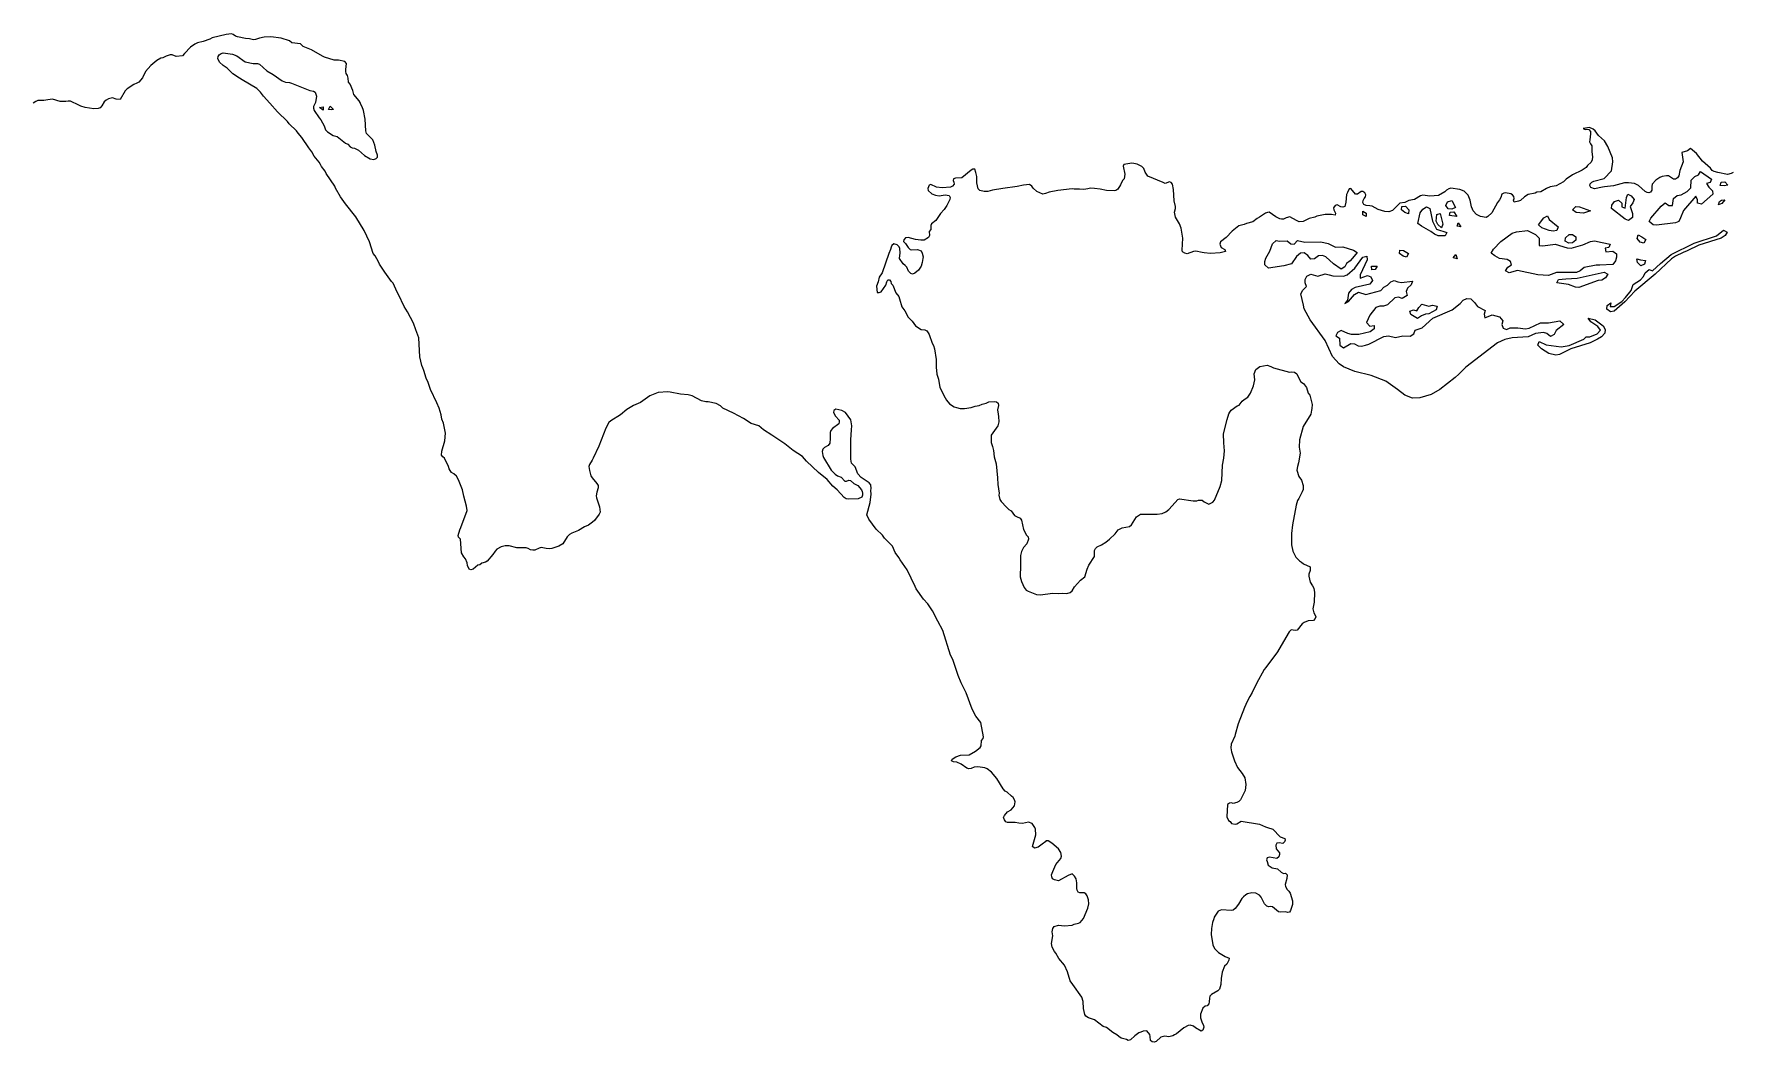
# Model space of a CAD drawing. Extents: x 496400 to 1293842, y 5654139 to 6239713.
# Drawn here: x 901199 to 1000263, y 5654139 to 5712903 of the extents above; entities that cross this region are included whole.
import ezdxf

# ---------------------------------------------------------------- set-up
doc = ezdxf.new("R2010")
doc.units = 0

# ---------------------------------------------------------------- blocks, each defined once
blk = doc.blocks.new('REGION0')
at = {"color": 7, "linetype": 'CONTINUOUS'}
blk.add_lwpolyline([(1000265.940195, 5704828.709706), (1000160.080046, 5704772.131222), (999938.637898, 5704711.553552), (999384.954191, 5704828.189811), (999160.073525, 5704895.166178), (999049.315345, 5704954.194164), (998943.273787, 5705077.27911), (998486.42103, 5705479.517236), (998124.28004, 5705939.813544), (997787.816609, 5706232.533961), (997611.19887, 5706091.682631), (997273.152237, 5706001.181052), (997348.172929, 5705447.043845), (997265.970107, 5705197.804577), (997158.823606, 5704949.675083), (997109.876275, 5704633.789381), (997025.331633, 5704512.05416), (996904.488785, 5704432.060442), (996802.405232, 5704439.548918), (996509.611793, 5704625.890989), (996382.56807, 5704635.499033), (996124.266998, 5704602.655718), (995991.978917, 5704535.179453), (995870.962907, 5704455.185735), (995763.07428, 5704373.582345), (995555.419183, 5704145.988671), (995520.333115, 5704008.006757), (995529.815836, 5703789.831166), (995457.796632, 5703680.693381), (995353.123885, 5703649.179795), (995252.73073, 5703669.605638), (995141.881846, 5703728.593631), (994745.199014, 5704063.055552), (994523.591949, 5704181.111522), (994169.688557, 5704232.661029), (993926.485626, 5704224.242743), (993287.968673, 5704053.557486), (992760.383063, 5703989.370551), (992656.254541, 5703970.844322), (992189.696425, 5703876.963431), (991978.388419, 5703955.37747), (991922.92687, 5704062.175731), (991929.350383, 5704163.255157), (992039.333454, 5704270.753276), (992144.649378, 5704314.294413), (992743.660491, 5704475.691561), (993184.821406, 5704928.9593), (993262.291113, 5705459.30135), (993240.282955, 5705691.04418), (992954.407779, 5706336.572784), (992761.446777, 5706670.114893), (992414.131815, 5706988.330121), (992216.206814, 5707257.825266), (992108.09555, 5707354.83552), (991885.42477, 5707447.876582), (991549.093273, 5707395.387266), (991535.537105, 5707383.959592), (991634.8583, 5707338.458853), (991737.989074, 5707355.96529), (991851.4354, 5707335.009555), (991945.446271, 5707213.464296), (991960.874246, 5707085.380367), (991910.236516, 5706731.472404), (991889.23435, 5706618.025495), (991944.234132, 5706499.219678), (992038.228511, 5706377.654422), (992026.197824, 5706033.064563), (992068.433039, 5705736.284971), (992056.220943, 5705571.238566), (991983.072059, 5705436.036086), (991776.521905, 5705234.377133), (991691.894805, 5705112.721896), (991463.65808, 5704963.122346), (990894.694824, 5704685.028951), (990531.399416, 5704430.020857), (990380.723103, 5704287.229922), (989954.924195, 5704049.978214), (989606.537274, 5703999.078575), (989382.50593, 5703899.46885), (989048.97802, 5703706.458137), (988830.224017, 5703683.89273), (988723.5063, 5703628.354034), (988321.389457, 5703541.66168), (988096.261416, 5703418.016848), (987876.26229, 5703203.940423), (987757.464411, 5703147.901829), (987511.730006, 5703102.541062), (987455.122285, 5703208.369521), (987501.109358, 5703319.716857), (987483.628168, 5703423.815668), (987402.060276, 5703531.743699), (987303.250324, 5703589.192006), (987001.848224, 5703649.579714), (986897.752685, 5703630.983499), (986791.397785, 5703562.457447), (986725.505244, 5703362.678112), (986652.917076, 5703240.452991), (986539.70988, 5703082.935053), (986202.322915, 5702481.647443), (985968.701654, 5702255.103556), (985862.899226, 5702199.584856), (985535.580437, 5702261.062343), (985300.961429, 5702379.638207), (985111.339994, 5702585.656273), (985067.777198, 5702690.894852), (985014.946074, 5702834.595602), (984940.692246, 5703223.106521), (984819.354647, 5703500.320095), (984593.82256, 5703732.942746), (984333.723893, 5703841.550639), (983815.3324, 5703916.475388), (983685.039814, 5703875.023826), (983564.765929, 5703807.077656), (983467.654621, 5703698.929669), (983095.140359, 5703483.54351), (982582.240598, 5703456.81895), (982175.819424, 5703498.650435), (982034.139327, 5703470.786107), (981698.516973, 5703251.660709), (981362.655489, 5703187.163837), (981137.486219, 5703087.634096), (980827.21159, 5703034.055002), (980401.148815, 5702604.302477), (980191.26734, 5702530.247551), (979962.255506, 5702547.194101), (979575.599621, 5702676.567768), (979218.406138, 5702855.741298), (979080.469655, 5702890.814159), (978864.469763, 5702906.271012), (978740.122431, 5702953.901317), (978672.176674, 5703073.267021), (978693.154102, 5703186.603951), (978765.758761, 5703309.878859), (978837.687261, 5703419.03664), (978845.693976, 5703533.153412), (978790.257165, 5703639.831698), (978679.993735, 5703710.897233), (978577.943166, 5703718.385709), (978362.182404, 5703555.238917), (978260.230785, 5703562.707397), (977979.105215, 5703902.118311), (977875.026169, 5703884.521892), (977783.03553, 5703660.847421), (977722.304887, 5703537.082612), (977690.896466, 5703093.052993), (977635.344213, 5702854.821485), (977504.169322, 5702813.319932), (977403.644234, 5702832.845958), (977182.094889, 5702950.821944), (977063.841236, 5702907.870687), (976977.721638, 5702774.247885), (976982.669145, 5702658.691406), (977081.817177, 5702447.624369), (977062.340493, 5702347.234803), (976860.49047, 5702387.106687), (976477.355561, 5702388.896322), (975997.158818, 5702282.457988), (975878.377431, 5702227.489176), (975540.405011, 5702136.917612), (975435.245758, 5702093.376475), (975196.066799, 5701970.461494), (974965.97476, 5701961.483321), (974804.166557, 5702023.760645), (974424.61859, 5702242.956028), (974203.786634, 5702194.495892), (974057.83519, 5702115.591953), (973941.791423, 5702098.6554), (973840.28508, 5702119.091241), (973607.306995, 5702250.684455), (973217.361018, 5702508.561965), (973114.83219, 5702502.963105), (973009.516267, 5702459.401971), (972659.859485, 5702215.911533), (972514.534725, 5702150.09493), (972258.088968, 5701951.66532), (971905.554387, 5701849.776059), (971761.821075, 5701795.897026), (971449.303576, 5701716.243239), (971056.191195, 5701399.487714), (970711.48192, 5701041.380605), (970373.295108, 5700785.322725), (970338.687299, 5700659.52833), (970425.763415, 5700449.041174), (970634.383276, 5700332.584879), (970665.890647, 5700227.8362), (970351.905388, 5700135.305034), (969787.56805, 5700099.832255), (969420.091999, 5700138.944294), (969308.261859, 5700171.967572), (968941.989701, 5700237.204293), (968813.874018, 5700220.687655), (968434.144642, 5700094.853268), (968309.310805, 5700129.416233), (968174.095451, 5700202.581341), (968142.555096, 5700307.320021), (968192.673338, 5700993.190414), (968082.319204, 5701587.849373), (967997.914741, 5701836.248812), (967758.142081, 5702223.969893), (967701.394181, 5702509.301814), (967756.402208, 5702734.555964), (967751.421718, 5702850.202425), (967685.314784, 5703174.086499), (967643.763975, 5703827.883421), (967589.077535, 5704138.170263), (967507.534381, 5704246.048305), (967407.677207, 5704278.561687), (967146.333418, 5704195.728547), (967034.948553, 5704241.729184), (966142.443104, 5704612.743665), (965979.859792, 5704840.607284), (965919.343541, 5705061.822256), (965800.347762, 5705185.487085), (965529.430547, 5705319.699766), (965327.564033, 5705360.611438), (965214.027003, 5705380.617366), (964736.17208, 5705300.233728), (964703.600995, 5705200.384052), (964810.656792, 5704733.27913), (964765.923086, 5704468.403045), (964667.970702, 5704360.34504), (964548.735793, 5704113.76523), (964389.145723, 5703857.947301), (964282.716611, 5703788.371463), (964178.134567, 5703757.92766), (963732.595108, 5703777.353706), (963367.889661, 5703854.567989), (963025.398518, 5703891.580455), (962809.423364, 5703907.047307), (962654.368508, 5703867.695317), (962409.615358, 5703846.279676), (962168.614067, 5703863.866097), (961848.081607, 5703848.839155), (961734.627035, 5703869.904867), (960898.06964, 5703776.023977), (960393.04466, 5703672.794989), (960183.031252, 5703597.810252), (960027.539366, 5703571.475612), (959667.53405, 5703711.547101), (959452.869985, 5703918.634949), (959384.981949, 5704038.910467), (959238.288379, 5704125.612819), (958890.528142, 5704086.630754), (958515.127834, 5704011.785988), (957685.463965, 5703890.650645), (957094.368862, 5703794.170283), (956821.596333, 5703724.824398), (956591.586752, 5703715.866222), (956340.253418, 5703771.974801), (956258.67728, 5703879.842845), (956180.234563, 5704217.304155), (956169.325311, 5704588.88852), (956109.34504, 5704822.221026), (956060.2163, 5705029.958742), (955944.123058, 5705012.992195), (955837.44657, 5704957.483494), (955307.378961, 5704510.254526), (954923.69158, 5704498.906836), (954820.11553, 5704468.393047), (954799.69882, 5704367.933495), (954830.125985, 5704263.354782), (954847.153654, 5704147.268411), (954750.240246, 5704039.150418), (954630.823928, 5703971.214246), (954156.102427, 5703941.850223), (953826.788143, 5703978.272809), (953493.42515, 5704130.331858), (953388.249406, 5704086.740731), (953322.282651, 5703887.031381), (953327.296125, 5703771.424913), (953542.487923, 5703577.524381), (953753.622766, 5703498.060555), (953981.958441, 5703468.976475), (954330.27115, 5703520.955895), (954557.172047, 5703478.894457), (954625.612555, 5703371.686278), (954604.626881, 5703258.219374), (954532.055206, 5703136.004251), (954427.069116, 5702913.919456), (954268.979789, 5702670.129078), (954046.919202, 5702431.097732), (953775.540221, 5702028.739631), (953532.131143, 5701829.820121), (953486.663557, 5701730.560325), (953496.187508, 5701513.514504), (953397.097197, 5701380.451588), (953406.076921, 5701149.278643), (953347.036676, 5701038.541183), (953105.30975, 5700877.623938), (952901.777576, 5700879.533549), (952598.973681, 5700926.883911), (952159.890718, 5701047.49936), (952018.375539, 5701019.555048), (951921.26423, 5700911.437055), (951900.245573, 5700798.080128), (952006.897323, 5700689.052321), (952169.315718, 5700460.308881), (952288.814494, 5700348.761586), (952388.737635, 5700316.328188), (952721.234815, 5700330.795243), (952932.427379, 5700252.35121), (952988.358941, 5700132.605584), (953035.945708, 5699912.830319), (953028.474973, 5699810.851076), (952985.876942, 5699572.039685), (952920.965655, 5699372.280346), (952776.374776, 5699139.957635), (952558.659749, 5698951.91591), (952427.344678, 5698909.474549), (952315.572259, 5698943.487625), (952196.518759, 5699067.042476), (952085.603907, 5699304.574127), (951992.030066, 5699412.972063), (951870.445092, 5699498.564641), (951663.903184, 5699819.519312), (951712.364011, 5700148.362377), (951691.930809, 5700391.982788), (951635.422038, 5700498.711064), (951529.495922, 5700620.726228), (951329.237347, 5700673.675451), (951220.771512, 5700579.1047), (951186.757404, 5700467.28746), (951139.195374, 5700342.962766), (951032.543624, 5700107.900613), (950645.021925, 5698974.5613), (950486.281177, 5698717.713581), (950415.622537, 5698455.097036), (950320.844803, 5698193.390306), (950358.27269, 5697833.703519), (950473.755739, 5697837.732699), (950591.976409, 5697880.603972), (950874.239905, 5698255.447674), (950927.153488, 5698455.676918), (950986.152504, 5698566.424376), (951088.640103, 5698571.963248), (951157.237281, 5698464.665088), (951174.108279, 5698348.598713), (951282.772015, 5698264.645802), (951455.811057, 5697818.686575), (951617.297672, 5697589.993125), (951673.352922, 5697471.247296), (951805.162743, 5697002.112787), (951966.047411, 5696760.391988), (952169.96714, 5696401.345071), (952396.463991, 5696167.79261), (952593.325278, 5695898.387447), (952934.257956, 5695669.77398), (953138.227161, 5695654.877013), (953260.958307, 5695595.269146), (953330.446037, 5695488.00098), (953386.072503, 5695382.192517), (953566.161742, 5694870.786612), (953647.226637, 5694750.931008), (953709.202403, 5694541.573622), (953792.980181, 5693936.166851), (953811.533331, 5693488.048064), (953845.56393, 5693077.371656), (953940.242715, 5692789.350282), (954019.105969, 5692298.430208), (954333.272637, 5691688.934269), (954412.65538, 5691556.001327), (954588.778368, 5691338.735551), (954857.007438, 5691166.430623), (954981.222836, 5691118.850308), (955208.164963, 5691077.838656), (955450.568047, 5691072.249793), (955836.943574, 5691121.439781), (956085.31665, 5691205.872595), (956304.557158, 5691241.375368), (956490.047425, 5691329.527425), (956724.29537, 5691389.455227), (956869.611884, 5691455.291826), (957203.840691, 5691482.68625), (957317.287017, 5691461.650532), (957425.87654, 5691377.707618), (957429.265582, 5691249.133789), (957371.594147, 5690985.907368), (957417.845088, 5690739.177589), (957432.704099, 5690598.016322), (957462.331418, 5690289.849049), (957406.795657, 5690051.56755), (957010.269496, 5689518.286098), (957005.841478, 5689097.301788), (957077.786469, 5688862.469587), (957137.057598, 5688615.109937), (957174.493731, 5688255.443146), (957297.562957, 5687837.788158), (957380.310005, 5687027.733043), (957402.04605, 5686630.633871), (957468.787914, 5686141.233487), (957460.797691, 5686027.246689), (957506.545635, 5685768.389379), (957586.513833, 5685647.533978), (957895.10631, 5685319.070836), (958038.468559, 5685181.378863), (958172.092466, 5685095.286387), (958371.402768, 5684837.778802), (958480.585993, 5684765.803452), (958704.196798, 5684673.692201), (958772.72801, 5684566.404039), (958898.609069, 5684008.227654), (959067.236585, 5683689.832463), (959173.649206, 5683579.89484), (959190.066682, 5683451.780917), (959080.809245, 5683178.746493), (958899.8377, 5682962.030605), (958768.794742, 5682741.07558), (958726.171973, 5682502.264189), (958720.028819, 5682068.222537), (958710.043102, 5681929.27082), (958699.282275, 5681252.648545), (958770.138815, 5680992.761444), (958936.028711, 5680636.413977), (959052.872324, 5680487.854216), (959174.952049, 5680414.329182), (959547.317886, 5680260.590475), (959647.216289, 5680228.017105), (959875.156163, 5680211.050559), (960597.170536, 5680299.67252), (960927.144487, 5680276.057327), (961170.858661, 5680296.473171), (961413.377187, 5680291.76413), (961621.593002, 5680352.921681), (961730.57008, 5680435.374898), (961875.688694, 5680679.765153), (962222.525397, 5681062.687211), (962465.497445, 5681249.629159), (962614.153526, 5681711.465154), (962706.284344, 5681934.089839), (963037.668334, 5682447.1854), (963036.769537, 5682791.18538), (963082.89679, 5682903.502518), (963192.236686, 5682997.063474), (963443.339136, 5683119.418569), (963685.280454, 5683281.315615), (963901.074199, 5683444.292442), (964243.021116, 5683764.367291), (964414.180106, 5684006.528), (964638.293908, 5684106.027747), (965078.226193, 5684189.030852), (965199.679234, 5684281.971935), (965488.902222, 5684746.767327), (965717.724402, 5684909.164271), (966177.347763, 5684914.053276), (966687.435691, 5684902.665594), (966972.642953, 5684958.374255), (967196.146563, 5685044.81666), (967358.34232, 5685173.210525), (967565.4367, 5685388.786646), (967887.255511, 5685773.798278), (967990.864545, 5685804.44204), (968787.017303, 5685683.146729), (968992.149172, 5685694.154489), (969095.766451, 5685724.798251), (969313.432003, 5685722.238772), (969434.99224, 5685636.656192), (969705.9177, 5685502.30354), (969824.229074, 5685545.314785), (969930.460286, 5685613.900824), (970028.478637, 5685721.878846), (970366.244911, 5686514.607488), (970456.462693, 5686877.763569), (970494.649198, 5687768.782204), (970575.441981, 5688171.500232), (970619.540756, 5688601.922621), (970575.68111, 5689065.228317), (970562.463022, 5689589.471608), (970763.950227, 5690430.320456), (970863.49406, 5690754.89439), (970922.410617, 5690865.651846), (971007.458255, 5690974.279735), (971356.133781, 5691216.830364), (971462.348502, 5691260.33151), (971645.587654, 5691503.002115), (971754.086473, 5691596.533077), (971981.754234, 5691734.005095), (972125.405087, 5691966.437784), (972309.229694, 5692386.75223), (972385.866571, 5692738.450643), (972347.523395, 5693099.21721), (972442.738159, 5693346.906793), (972671.510863, 5693509.39372), (973098.604369, 5693593.926513), (973323.377838, 5693526.890158), (973470.928976, 5693439.267993), (974396.599211, 5693180.900583), (974514.176705, 5693210.874482), (974704.193941, 5693197.487207), (974823.742191, 5693086.979701), (974978.764064, 5692756.087053), (975071.125766, 5692621.68441), (975218.866558, 5692534.902074), (975392.870365, 5692292.591396), (975496.800986, 5691965.967879), (975591.347837, 5691856.500161), (975717.888563, 5691311.241147), (975713.328612, 5691069.730306), (975679.850484, 5690969.850636), (975638.74495, 5690743.00681), (975190.822442, 5690022.343498), (974981.303784, 5689246.011519), (974975.226597, 5688811.949871), (975027.125941, 5688463.590778), (974935.044598, 5687895.796351), (974868.987139, 5687696.087001), (974839.986505, 5687468.633299), (974941.294948, 5687104.047509), (975105.403741, 5686888.17145), (975196.982088, 5686575.215151), (975194.533072, 5686357.649436), (975146.327866, 5686221.307188), (974939.398403, 5685827.18741), (974878.923381, 5685704.402403), (974782.496478, 5685429.828292), (974573.291163, 5684296.418994), (974523.271871, 5683777.034713), (974513.813888, 5683126.347159), (974589.551967, 5682750.913577), (974769.055752, 5682405.913801), (974982.977691, 5682185.808602), (975105.230578, 5682113.243373), (975225.347792, 5682015.713225), (975609.142369, 5681847.347495), (975606.726336, 5681630.771579), (975539.605164, 5681406.057319), (975532.060216, 5681304.068078), (975609.043419, 5680953.499435), (975745.503896, 5680726.89556), (975826.453349, 5680605.960176), (975858.340029, 5680348.742532), (975843.118201, 5679775.649183), (975763.71072, 5679384.89872), (975823.6745, 5679151.516224), (975903.576731, 5679030.650826), (975935.141823, 5678925.842159), (975901.597728, 5678826.082465), (975804.733796, 5678719.00426), (975496.438169, 5678689.440278), (975259.378391, 5678591.47022), (975151.440289, 5678510.006801), (974844.645407, 5678149.230236), (974728.50269, 5678132.373667), (974500.068065, 5678161.387762), (974390.109731, 5678054.969423), (974319.030554, 5677944.64188), (973693.970818, 5676891.866169), (973014.447282, 5675970.743661), (972917.327728, 5675862.655662), (972474.789756, 5675039.533206), (972231.768233, 5674508.551286), (972088.653359, 5674289.155943), (971939.197431, 5673992.786268), (971773.018931, 5673634.989097), (971410.374945, 5672690.901263), (971238.341895, 5672064.588747), (971217.883956, 5671964.149192), (970993.267157, 5671508.631911), (970977.113548, 5671279.618526), (971024.081877, 5671046.835908), (971190.614949, 5670523.862358), (971367.323392, 5670140.960296), (971649.281792, 5669801.549383), (971796.585554, 5669548.250941), (971857.225493, 5669148.322345), (971818.560729, 5668793.914484), (971550.364644, 5668264.112323), (971453.426498, 5668156.004329), (971334.537915, 5668101.035517), (971113.854384, 5668052.625371), (971013.411755, 5668073.02122), (970897.326759, 5668056.124659), (970789.924637, 5667986.6488), (970749.924046, 5667262.116277), (970849.896662, 5667051.119225), (970934.606221, 5666993.22101), (971029.144826, 5666884.653108), (971229.452875, 5666831.73388), (971333.696839, 5666850.230115), (971587.503926, 5667010.567479), (972646.905264, 5666831.413945), (973007.78464, 5666691.092507), (973119.054062, 5666644.032086), (973430.755223, 5666545.102223), (973858.813492, 5666105.921617), (974132.394114, 5666009.591225), (974150.873051, 5665906.462216), (974118.49162, 5665806.532557), (974008.871366, 5665712.031792), (973794.512398, 5665740.575982), (973665.448443, 5665724.169322), (973606.333985, 5665613.461856), (973628.795665, 5665394.726379), (973816.759686, 5665176.810735), (973821.756668, 5665062.244054), (973774.087442, 5664937.91936), (973664.054895, 5664830.511223), (973236.367689, 5664912.484538), (973093.153866, 5664871.732832), (973059.024316, 5664759.855605), (973102.578866, 5664654.557038), (973164.653581, 5664445.239644), (973383.976548, 5664302.14877), (973697.69794, 5664228.153831), (973912.799034, 5664034.013348), (974061.034577, 5663959.288558), (974164.124123, 5663977.804789), (974272.227141, 5663880.764541), (974245.213756, 5663678.265759), (974155.507215, 5663327.157226), (974171.965921, 5663198.083499), (974262.10949, 5663038.55597), (974370.196018, 5662941.495727), (974451.120733, 5662820.560343), (974584.497265, 5662364.213231), (974582.477033, 5662159.764846), (974467.744356, 5661810.625912), (974395.700414, 5661701.488127), (974293.155094, 5661695.989246), (974193.264936, 5661728.452638), (973872.006843, 5661700.48833), (973759.253168, 5661734.601387), (973409.406732, 5662014.81435), (973309.046561, 5662035.360168), (973192.862615, 5662018.403619), (973080.051219, 5662051.516879), (972936.697216, 5662189.248844), (972747.966332, 5662573.75058), (972654.029673, 5662695.235852), (972433.502814, 5662813.311818), (972205.101172, 5662842.445888), (971957.25583, 5662771.070416), (971851.37919, 5662714.571916), (971716.328752, 5662609.203364), (971619.324639, 5662502.115161), (971429.661975, 5662183.540006), (971231.423632, 5661917.424173), (971109.929362, 5661823.393313), (971006.856308, 5661805.946864), (970447.746836, 5661845.628787), (970237.956065, 5661771.593857), (970020.570872, 5661417.096014), (969988.181196, 5661317.256336), (969908.608798, 5661106.109314), (969846.426887, 5660765.708602), (969832.705802, 5660409.251158), (969929.314113, 5659803.174523), (970029.278484, 5659591.067697), (970254.695129, 5659357.375264), (970646.653092, 5659125.502461), (970882.360551, 5659031.751544), (970874.296116, 5658917.74475), (970742.585245, 5658684.87215), (970618.963547, 5658565.996347), (970479.221224, 5658217.997181), (970413.345174, 5657839.704182), (970399.574614, 5657483.246737), (970316.852304, 5657222.119889), (970219.856437, 5657114.021892), (969860.749918, 5656910.173385), (969763.688085, 5656802.175368), (969730.24294, 5656702.295698), (969727.596024, 5656485.739777), (969706.544384, 5656372.302867), (969595.431632, 5656239.849827), (969491.245389, 5656221.343594), (969356.203197, 5656116.96484), (969214.976622, 5655757.118086), (969212.865686, 5655552.579719), (969285.783687, 5655317.567555), (969397.811728, 5655104.950833), (969403.295214, 5655002.401706), (969352.410109, 5654827.097389), (969245.585196, 5654771.638677), (968915.537032, 5654973.897508), (968808.464744, 5655070.827778), (968607.167193, 5655123.906974), (968504.102385, 5655106.34055), (968250.732328, 5654958.080728), (967817.454439, 5654619.139718), (967698.095843, 5654551.143559), (967592.969574, 5654507.712399), (967358.004241, 5654435.797037), (967143.125784, 5654476.388775), (966897.341903, 5654431.087996), (966636.10531, 5654168.771389), (966518.346408, 5654138.907468), (966404.314627, 5654146.925836), (966295.749841, 5654231.988522), (966286.90205, 5654462.131677), (966256.944898, 5654578.727944), (966094.007014, 5654794.663991), (965875.277749, 5654772.11858), (965743.014406, 5654705.762086), (965613.307275, 5654676.468049), (965382.951369, 5654502.023557), (965136.672738, 5654264.191967), (965005.992597, 5654235.837738), (964896.215672, 5654294.865723), (964581.537762, 5654367.950847), (964448.532293, 5654467.130659), (964340.486996, 5654564.170907), (964107.566632, 5654695.804113), (963733.469168, 5654991.173992), (963533.119889, 5655044.173204), (963024.392525, 5655425.72554), (962675.321199, 5655540.44219), (962529.27905, 5655640.241876), (962472.770279, 5655746.020345), (962396.05919, 5656096.519002), (962373.49856, 5656493.638169), (962290.726775, 5656755.104949), (961768.179376, 5657482.336923), (961618.665727, 5657709.600664), (961452.264589, 5658232.554218), (961290.068832, 5658626.863957), (960946.926267, 5659009.056163), (960777.894705, 5659314.473996), (960696.401026, 5659423.361833), (960561.103213, 5659675.0606), (960525.077119, 5659882.258426), (960607.692233, 5660322.998714), (960573.900763, 5660555.141462), (960600.823445, 5660757.630246), (960686.497767, 5660879.2055), (960934.268896, 5660950.470994), (961276.735302, 5660912.26877), (961725.968899, 5660956.719722), (961845.789262, 5661011.628546), (962091.581389, 5661057.899127), (962197.342588, 5661114.417623), (962391.433271, 5661329.563831), (962641.513237, 5661950.45745), (962697.782878, 5662201.716307), (962688.250682, 5662418.732134), (962615.299698, 5662653.744298), (962522.500966, 5662776.139384), (962423.707506, 5662833.687671), (962182.153743, 5662838.326726), (962082.906761, 5662883.857459), (962014.326074, 5662991.215606), (961995.888366, 5663094.274629), (962007.407811, 5663425.737161), (961960.546677, 5663658.549772), (961868.762185, 5663806.059747), (961738.38714, 5663943.131847), (961501.368592, 5663845.281764), (960930.302645, 5663541.463605), (960703.451223, 5663583.655017), (960580.678847, 5663643.242888), (960537.73449, 5663761.448828), (960534.353694, 5663888.932879), (960599.355684, 5664088.742208), (960782.858703, 5664496.819145), (961063.093722, 5664846.597949), (961110.721718, 5664970.862655), (961075.272834, 5665190.058038), (960925.198468, 5665405.394207), (960552.148226, 5665725.749), (960332.858243, 5665869.789681), (960204.355005, 5665866.390373), (960189.644419, 5665828.918), (959972.877664, 5665665.971168), (959757.067427, 5665502.964347), (959535.715983, 5665442.586637), (959427.62121, 5665539.626885), (959604.865633, 5666215.789254), (959602.565043, 5666547.941645), (959559.950519, 5666653.080244), (959397.565107, 5666881.913666), (959184.822325, 5666948.51011), (958834.423417, 5666871.695746), (958618.431772, 5666887.202589), (958406.14251, 5666940.721696), (958059.528445, 5666926.9445), (957958.607557, 5666934.392984), (957859.278117, 5666979.853731), (957779.309919, 5667100.759121), (957736.390299, 5667218.935066), (957783.993558, 5667342.209974), (957965.105282, 5667558.895868), (958177.650165, 5667671.992848), (958360.171928, 5667900.62631), (958402.844173, 5668140.427499), (958372.870528, 5668257.073756), (958293.561998, 5668390.986499), (958184.906508, 5668474.9894), (957945.018405, 5668697.274155), (957822.814993, 5668769.80939), (957703.852197, 5668893.414231), (957339.707467, 5669506.279484), (957034.916325, 5669872.714897), (956767.231481, 5670057.997183), (956632.04911, 5670132.152089), (956227.244122, 5670186.181092), (956021.633994, 5670163.115787), (955849.790599, 5670086.381406), (955708.613499, 5670070.604617), (955595.793857, 5670104.667684), (955267.939088, 5670332.721264), (955008.483597, 5670453.486683), (954806.031628, 5670480.461192), (954694.687993, 5670526.461829), (954727.242586, 5670626.321503), (954941.939634, 5670764.353407), (955216.864328, 5670859.554029), (955728.560196, 5670886.088628), (956102.129926, 5671101.364809), (956358.691126, 5671300.67424), (956430.693838, 5671409.832021), (956453.081305, 5671714.77995), (956537.724897, 5671836.465181), (956571.178287, 5671936.274865), (956401.008799, 5672765.136153), (956121.812757, 5673142.619317), (955907.66818, 5673541.168194), (955555.7273, 5674498.423348), (955465.319863, 5674657.88089), (955252.733751, 5675068.457319), (955079.241187, 5675502.289014), (954777.748382, 5676443.297474), (954641.807393, 5676683.048673), (954183.412663, 5678119.366315), (953890.528519, 5678663.88548), (953590.239608, 5679272.771543), (953313.682236, 5679688.16699), (953065.004063, 5679961.871278), (952635.667688, 5680554.490653), (952581.838817, 5680698.201401), (952102.804738, 5681665.024607), (951698.502747, 5682255.464424), (951632.057733, 5682387.857476), (951410.392947, 5682684.347126), (951257.514994, 5683040.184697), (950794.238724, 5683519.817069), (950666.617791, 5683694.921427), (950295.645502, 5684041.210941), (949877.787343, 5684620.153099), (949755.419013, 5684871.261986), (949947.275073, 5685584.926722), (950009.102413, 5686078.706214), (949998.465274, 5686295.802025), (950006.010222, 5686397.781268), (949983.523804, 5686616.446759), (949903.530869, 5686737.212177), (949427.366344, 5687038.960757), (949238.39633, 5687256.946387), (949077.371483, 5687677.140858), (948862.740402, 5687884.198712), (948827.811005, 5688116.381452), (948819.936224, 5689239.96275), (948861.684934, 5689823.893892), (948879.265074, 5690064.794858), (948827.36573, 5690413.043973), (948513.784517, 5690832.038687), (948292.845365, 5690962.002234), (947952.539371, 5691025.159378), (947833.279725, 5690957.153221), (947825.256518, 5690843.166422), (947924.231387, 5690631.219564), (948137.815246, 5690399.186793), (948155.246961, 5690296.137768), (948120.672136, 5690170.293384), (947757.013911, 5689903.427703), (947659.341885, 5689782.372344), (947625.311286, 5689670.535108), (947624.800043, 5689313.467788), (947593.004068, 5689047.08201), (947506.834995, 5688913.459209), (947294.339587, 5688800.462209), (947184.364762, 5688694.04387), (947149.855904, 5688569.189284), (947184.653366, 5688336.916562), (947239.158397, 5688205.153382), (947683.197113, 5687470.612896), (947803.710127, 5687360.0554), (947921.658684, 5687236.500549), (948043.367346, 5687151.947759), (948253.859013, 5687059.456586), (948467.970606, 5686840.401174), (948569.831521, 5686832.95269), (948702.16083, 5686900.318978), (948802.034496, 5686866.905779), (949006.24283, 5686699.429868), (949227.717962, 5686581.433886), (949439.611423, 5686336.403761), (949483.198956, 5686231.195176), (949514.714573, 5686126.556475), (949505.61116, 5686012.529684), (949459.648824, 5685901.262333), (949248.711881, 5685801.162708), (948684.968244, 5685777.817459), (948558.658401, 5685799.473052), (948436.520956, 5685873.038078), (948022.035346, 5686323.396408), (947783.046041, 5686544.511401), (947439.730314, 5686926.733601), (946946.670054, 5687345.488365), (946241.064912, 5687996.245905), (946005.390436, 5688268.360517), (945469.427049, 5688625.897741), (944974.264099, 5689018.657796), (944387.794915, 5689392.431715), (944217.427526, 5689507.178359), (943729.809523, 5689823.423988), (943453.483035, 5690060.185796), (943015.975028, 5690193.758607), (942577.287866, 5690480.780185), (941987.223494, 5690790.497143), (941370.508553, 5691090.276124), (941226.635062, 5691215.940545), (940981.271719, 5691361.071004), (940503.276617, 5691459.321006), (940362.701463, 5691456.441592), (940124.454284, 5691512.020279), (939583.774274, 5691806.530332), (939332.556381, 5691862.688902), (938889.202071, 5691907.229835), (938296.210424, 5692013.378229), (938157.861649, 5692036.523518), (937593.672736, 5692000.090934), (937106.813351, 5691805.860469), (936556.634128, 5691423.82823), (936160.734652, 5691248.693878), (935760.209257, 5691009.532559), (935393.854641, 5690703.744801), (934831.628239, 5690348.337143), (934723.236616, 5690254.826177), (934546.239568, 5689922.673786), (934126.542585, 5688881.12579), (933794.729811, 5688177.728964), (933748.759229, 5688065.401828), (933589.094946, 5687809.723871), (933556.078585, 5687696.796857), (933589.408288, 5687451.686748), (933669.491927, 5687152.327682), (933737.503651, 5687032.961978), (934021.020516, 5686706.728382), (934088.883814, 5686586.37288), (934090.755621, 5686445.911471), (934021.655446, 5686196.29228), (933981.118875, 5685981.40602), (933997.503368, 5685853.292097), (934164.737336, 5685343.61584), (934206.230424, 5685033.888884), (934158.651903, 5684909.624178), (933876.990353, 5684547.037981), (933755.02607, 5684440.999565), (933525.775107, 5684266.555073), (933302.329218, 5684180.122666), (932941.268434, 5683951.289244), (932559.560056, 5683799.670106), (932426.801963, 5683720.276266), (932289.690064, 5683589.882807), (932030.251065, 5683187.144783), (931803.688247, 5683050.722552), (931385.557974, 5682914.620255), (931269.472978, 5682897.683702), (931053.572037, 5682913.150554), (930775.843755, 5682958.491325), (930646.252066, 5682930.147095), (930395.726825, 5682819.719572), (930279.650075, 5682802.773021), (930153.134086, 5682824.368625), (930019.600883, 5682910.501093), (929893.802283, 5682945.084054), (929345.362933, 5682947.193625), (928906.857179, 5683054.681746), (928677.383578, 5683058.790909), (928430.230887, 5683000.362802), (928190.647881, 5682864.550447), (928080.541122, 5682757.032332), (927951.691559, 5682562.191991), (927630.994183, 5682177.140367), (927523.63329, 5682108.674303), (927314.287795, 5682046.716914), (927194.500415, 5681965.763392), (927076.790988, 5681935.819487), (926804.752338, 5681701.157252), (926675.160649, 5681671.753237), (926575.35295, 5681704.206631), (926475.339105, 5681916.113498), (926461.115023, 5682070.132148), (926351.239148, 5682307.633805), (926257.277752, 5682429.099081), (926133.796234, 5682655.073085), (926063.450936, 5683451.331009), (925955.974602, 5683561.388607), (925938.468674, 5683664.467626), (926026.592012, 5684002.418837), (926087.619506, 5684138.131213), (926451.65704, 5685119.901376), (926418.921038, 5685378.048831), (926257.154064, 5685963.729618), (926193.768259, 5686325.455989), (925955.479851, 5686904.438139), (925831.033569, 5687130.552114), (925674.684115, 5687268.72399), (925552.497194, 5687341.359205), (925458.065785, 5687450.686952), (925414.527728, 5687555.945527), (925373.199556, 5687686.129028), (925140.947106, 5688175.53941), (925030.77438, 5688246.614943), (924962.251414, 5688353.873111), (924978.289581, 5688582.786516), (925162.62543, 5689194.352034), (925195.097565, 5689638.111708), (925071.335688, 5690222.132832), (924984.836781, 5690444.517566), (924940.020618, 5690703.194913), (924827.357647, 5691081.127986), (924696.801194, 5691396.743743), (924318.869413, 5692177.36485), (924182.854211, 5692595.39976), (924072.895877, 5692832.941409), (923938.97512, 5693275.911244), (923874.236996, 5693447.206378), (923806.810728, 5693579.559437), (923689.060071, 5694072.998999), (923643.196685, 5695199.089787), (923471.848041, 5695657.736431), (923333.070481, 5696037.89905), (922973.658866, 5696714.391352), (922777.935506, 5697008.711444), (922446.295894, 5697722.096236), (922366.962626, 5697854.959192), (922148.785832, 5698368.844592), (922041.28476, 5698478.912188), (921646.754093, 5699017.522556), (921348.402955, 5699484.847433), (921281.083882, 5699618.160298), (921090.101882, 5699976.417376), (920971.279266, 5700098.992426), (920752.368592, 5700778.334148), (920455.864523, 5701451.097209), (919964.552382, 5702251.614266), (919354.475346, 5702997.222499), (919078.890984, 5703412.437984), (918782.609552, 5703905.677586), (918739.623966, 5704023.873528), (918232.182954, 5704774.970644), (918177.686169, 5704906.683834), (917967.878907, 5705176.51891), (917899.982625, 5705295.894611), (917819.668101, 5705429.72737), (917539.202199, 5705781.885689), (917403.788944, 5706033.414491), (917216.484591, 5706264.17752), (916812.710333, 5706867.404735), (916600.800381, 5707112.344878), (916508.966413, 5707258.685091), (916079.811446, 5707672.540852), (915974.536752, 5707807.443393), (915389.090053, 5708360.490822), (914941.45615, 5708877.355615), (914586.777649, 5709272.875109), (914412.914022, 5709514.97583), (914198.266449, 5709721.90371), (913328.164959, 5710230.210246), (913181.669289, 5710317.762425), (912792.432455, 5710588.467324), (912470.391006, 5710904.343028), (912226.685078, 5711062.38086), (912010.577991, 5711256.271394), (911925.027356, 5711479.605935), (911932.481599, 5711581.545185), (912004.401853, 5711690.732961), (912110.715524, 5711759.169031), (912228.90321, 5711802.16028), (912771.982761, 5711725.275929), (913020.454787, 5711630.215279), (913518.281145, 5711275.587462), (913984.789786, 5711191.004679), (914226.335303, 5711186.465603), (914350.525964, 5711140.035054), (914769.736442, 5710752.653904), (915137.196002, 5710534.078394), (915660.056742, 5710178.430785), (915870.622622, 5710085.919616), (916098.4553, 5710070.012853), (916211.225467, 5710035.949787), (917278.122277, 5709602.288057), (917492.547212, 5709573.893837), (917602.670463, 5709502.868294), (917676.19041, 5709280.083641), (917611.122453, 5708915.017949), (917504.594391, 5708679.965793), (917498.080174, 5708579.086327), (917539.55677, 5708447.843041), (917826.957428, 5708006.162944), (917920.523023, 5707897.795002), (918113.005766, 5707552.505285), (918197.904979, 5707316.183387), (918317.354279, 5707205.685879), (918646.965414, 5706990.679643), (918871.590458, 5706923.73327), (919366.72867, 5706531.163176), (919490.424581, 5706470.515521), (919633.811567, 5706332.883535), (919755.924275, 5706260.398289), (919881.41778, 5706238.862673), (920129.296105, 5706131.77447), (920477.930402, 5705825.70677), (920807.896107, 5705622.828065), (921021.752079, 5705582.336307), (921153.438213, 5705636.725236), (921223.272268, 5705721.008081), (921231.831454, 5705847.952242), (921144.780076, 5706058.249436), (921081.451992, 5706419.96581), (920951.88504, 5706735.521579), (920700.939261, 5706983.101185), (920582.133136, 5707106.656036), (920541.258486, 5707249.7969), (920502.263888, 5707942.305942), (920411.089588, 5708445.683481), (920337.041906, 5708655.390796), (920256.55422, 5708789.263546), (920226.555839, 5708905.889807), (920158.189544, 5709013.177969), (919838.770273, 5709368.005745), (919780.331974, 5709614.295613), (919627.421038, 5709969.90323), (919546.925106, 5710102.776185), (919526.030136, 5710334.279063), (919472.720753, 5710490.977167), (919404.247262, 5710598.255331), (919374.232389, 5710714.871594), (919383.797568, 5710841.775763), (919420.846147, 5711184.026099), (919327.85776, 5711305.401394), (918949.686849, 5711371.068027), (918694.263576, 5711376.256971), (918132.72158, 5711557.200141), (918022.985884, 5711616.178136), (917385.112107, 5711980.903897), (916888.596838, 5712182.062952), (916746.867267, 5712332.672296), (916226.595721, 5712382.472159), (916095.659959, 5712507.446721), (915608.973737, 5712657.116256), (915014.943114, 5712738.169758), (914616.91621, 5712715.464379), (914357.757569, 5712657.576162), (914228.10816, 5712628.232135), (914109.359756, 5712573.273322), (913993.291252, 5712556.256786), (913768.657961, 5712623.253149), (913539.811044, 5712639.259891), (913074.844376, 5712736.750047), (912950.587749, 5712784.270374), (912817.508068, 5712882.360408), (912716.20787, 5712902.746259), (912395.040481, 5712874.731961), (911590.386257, 5712677.262155), (911443.62672, 5712598.4382), (911063.584002, 5712459.716436), (910726.27125, 5712382.142226), (910581.061932, 5712316.355617), (910325.226367, 5712130.013546), (909967.241282, 5711760.638731), (909868.200446, 5711627.665798), (909482.682488, 5711591.383183), (909260.036446, 5711683.314471), (909144.58638, 5711679.335281), (908896.790513, 5711607.889823), (908711.580605, 5711518.747968), (908594.87717, 5711488.764071), (908368.380319, 5711352.311845), (908003.254334, 5711072.518796), (907710.197027, 5710723.339871), (907517.128829, 5710341.867518), (907319.508925, 5710087.779237), (907200.859471, 5710032.830422), (907029.98084, 5709955.056253), (906629.06789, 5709703.877379), (906517.617059, 5709584.44169), (906226.893326, 5709081.893982), (905986.634161, 5709111.407975), (905773.924362, 5709177.924435), (905552.737834, 5709117.386758), (905406.88534, 5709038.532808), (905297.611412, 5708944.122025), (905154.133721, 5708712.729125), (905056.21432, 5708604.701113), (904939.016135, 5708561.789848), (904680.987175, 5708529.936332), (904189.48538, 5708615.598895), (903927.333498, 5708698.262069), (903816.690759, 5708757.210071), (903322.302919, 5708984.33384), (903183.352197, 5708994.381795), (903065.848915, 5708964.48788), (902733.87947, 5708962.928197), (902271.658668, 5709098.400622), (902014.635701, 5709065.517316), (901780.923736, 5709018.646856), (901424.051841, 5709018.166954), (901305.880646, 5708976.265483), (901145.078437, 5708873.036495)], dxfattribs=at)

msp = doc.modelspace()

# ---------------------------------------------------------------- linework, layer by layer
at = {"color": 7, "linetype": 'CONTINUOUS'}
for points in [[(917845.667248, 5708616.968616), (918064.041943, 5708657.510364), (918055.119939, 5708454.411704)], [(918655.788467, 5708502.351946), (918565.636651, 5708481.25624), (918362.582735, 5708491.154226), (918460.526874, 5708690.343681)], [(997373.512408, 5702610.491217), (997202.543073, 5702188.597093), (997110.95648, 5701977.869986), (996900.555517, 5701890.767715), (995804.888956, 5701753.105736), (995602.329791, 5701780.130235), (995373.219007, 5701975.740419), (995464.022245, 5702173.38019), (996076.573034, 5702869.968402), (996307.407199, 5703057.510228), (996526.911575, 5702913.439553), (996729.973736, 5702899.532384), (996798.307048, 5703316.027608), (997014.191497, 5703479.07442), (997248.076625, 5703526.004867), (997580.565559, 5703719.205542), (997800.638897, 5703933.271969), (997820.140319, 5704378.921259), (998040.230149, 5704592.987686), (998251.29078, 5704692.177496), (998367.219104, 5704888.777479), (999000.071163, 5704446.617479), (998922.147934, 5704248.417822), (998712.703489, 5704186.28047), (998850.912085, 5703972.623959), (999065.493691, 5703765.566105), (999076.650319, 5703560.317883), (998434.158868, 5702981.445711), (998195.788002, 5703036.084589), (998197.77525, 5703240.60296), (998085.557555, 5703453.289668)], [(999778.635535, 5704287.209926), (999961.520116, 5704086.570766), (999742.040478, 5704045.929038), (999514.249029, 5704068.954352), (999574.245793, 5704271.053215)], [(983622.569298, 5703112.309074), (983869.334434, 5703202.770661), (984091.790821, 5702784.73575), (983871.082553, 5702693.154392), (983654.777565, 5702702.522485), (983511.555496, 5702913.489543)], [(993978.030398, 5702101.06491), (993179.362657, 5702719.928942), (993194.386586, 5702923.957412), (993361.851437, 5703128.335812), (993585.305572, 5703214.818208), (993789.118105, 5703034.344943), (993775.124908, 5702830.256485), (993973.50343, 5702752.352342), (994043.82399, 5703373.355939), (994121.697743, 5703571.585589), (994318.79816, 5703468.676536), (994494.871673, 5703251.31078), (994428.946148, 5703051.451461), (994274.550959, 5702845.603361), (994397.735627, 5702428.798201), (994394.255881, 5702211.232485), (994176.301724, 5702023.170765)], [(999483.615718, 5703140.1834), (999589.096558, 5703211.858811), (999794.50054, 5703227.945536), (999618.75686, 5703018.938079), (999410.639996, 5702938.684415)], [(978876.228337, 5702466.440539), (978879.345267, 5702261.582237), (978680.100931, 5702360.652072), (978677.429277, 5702577.417949)], [(981358.400633, 5702656.641824), (981335.36999, 5702427.91838), (981133.956997, 5702500.983507), (980924.825894, 5702651.552859), (980959.845995, 5702853.681717), (981163.625545, 5702856.841074)], [(982637.017741, 5701384.830697), (982097.640574, 5701691.278321), (981878.820604, 5701847.366549), (982025.662599, 5702474.938809), (982169.67627, 5702694.424133), (982383.392063, 5702832.526023), (982580.492479, 5702728.577181), (982744.741451, 5701989.017717), (982966.257812, 5701526.811797), (983577.596463, 5701329.531953), (983474.655343, 5701132.432072), (983066.48605, 5701136.191307), (982855.829466, 5701227.712678)], [(982959.6364, 5701995.696357), (982989.420389, 5702376.518842), (983197.091978, 5702443.715164), (983346.011926, 5701812.213705), (983260.832354, 5701611.254609), (983051.874414, 5701786.948847)], [(983978.443446, 5702534.876609), (984157.584413, 5702271.210277), (983739.206765, 5702316.64103), (983774.136162, 5702518.769887)], [(989541.766167, 5702084.638253), (990071.240075, 5701665.19363), (989984.617481, 5701452.206983), (989778.158031, 5701410.075559), (989538.006062, 5701447.737893), (989124.5182, 5701606.345608), (988928.069205, 5701769.412417), (989228.341625, 5702188.687074), (989449.585874, 5702293.375765)], [(991309.642201, 5702818.868803), (991948.571446, 5702585.216362), (991535.800972, 5702463.791078), (991115.96381, 5702496.214478), (990907.261491, 5702658.851374), (991107.553049, 5702853.781696)], [(984242.524855, 5701897.32638), (984397.695153, 5701660.754534), (984182.486863, 5701696.287301)], [(986648.002553, 5699806.631935), (986366.085383, 5699967.389213), (986160.755614, 5700134.945108), (986305.41246, 5700367.377797), (986719.477532, 5700797.700206), (987392.899143, 5701284.811056), (987641.412399, 5701369.24387), (988286.06426, 5701450.407349), (988754.22207, 5701213.215629), (988955.296983, 5700993.670317), (988950.934932, 5700573.465848), (989166.852364, 5700557.04919), (989901.128307, 5700645.271232), (990587.916433, 5700429.605131), (990817.587934, 5700426.555751), (991507.666151, 5700606.019222), (991955.745331, 5700804.088905), (992189.597475, 5700851.039349), (992628.870092, 5700755.568782), (993107.11257, 5700657.31878), (993029.123374, 5700458.089333), (992808.431598, 5700410.569005), (992844.416462, 5700203.261202), (993256.873594, 5700250.481591), (993462.755834, 5700094.953248), (993473.920707, 5699890.744814), (993407.327269, 5699677.98812), (993264.929784, 5699471.510148), (992507.285118, 5699423.409939), (992290.691526, 5699425.919428), (991578.275316, 5699286.617782), (991347.251497, 5699098.076159), (991136.347537, 5698998.956335), (989973.196986, 5698992.767595), (989514.216801, 5698822.272298), (988879.154857, 5698867.093175), (987695.744267, 5699105.574633), (987213.469572, 5698974.181378), (986993.445708, 5699105.19471), (987135.917406, 5699311.642689), (987349.047744, 5699436.827208), (987288.069725, 5699646.064618), (987091.480551, 5699762.041011)], [(990903.897186, 5701205.34723), (991102.0943, 5701081.262488), (991105.12877, 5700877.453972), (990894.686578, 5700721.075803), (990689.323826, 5700705.009073), (990477.521069, 5700816.656347), (990487.424328, 5701020.884777), (990700.595895, 5701214.225423)], [(994330.012508, 5697951.99944), (994431.642539, 5698301.74825), (994872.564325, 5698564.324803), (995053.008136, 5698768.183308), (995144.51227, 5698978.820434), (995376.055578, 5699179.389608), (995573.766186, 5699088.428123), (996026.858839, 5699515.021291), (996665.087187, 5700043.993621), (998002.78577, 5700713.787286), (999297.276128, 5701131.612239), (999717.624533, 5701471.443067), (999926.178427, 5701354.936782), (999810.151152, 5701158.366793), (999569.875495, 5701009.307134), (998262.364948, 5700593.01187), (997587.46733, 5700258.379983), (997350.457028, 5700160.349937), (996900.82763, 5699950.282695), (996671.964222, 5699787.845759), (995726.916253, 5698898.086867), (994543.893217, 5697910.567873), (993962.833307, 5697288.934405), (993336.124403, 5696746.484819), (993116.801437, 5696710.942054), (992911.009901, 5696866.470396), (992926.347171, 5697082.526419), (993141.134923, 5697220.498335), (993099.633589, 5697006.631867), (993330.77285, 5697015.56005), (993773.360297, 5697315.229053), (993994.068565, 5697542.352822)], [(994939.644268, 5701080.742593), (995187.283464, 5700916.32606), (995063.249474, 5700718.086411), (994848.601902, 5700766.696517), (994679.355947, 5700978.753353), (994727.841512, 5701193.299683)], [(973258.722173, 5700245.732557), (973404.681863, 5700669.646271), (973623.13077, 5700870.755336), (973823.455311, 5700817.776119), (974260.179963, 5700850.799398), (974476.987947, 5700668.746454), (974679.942913, 5700653.939468), (974860.477428, 5700858.627804), (975301.16833, 5700775.194787), (976234.556675, 5700785.392711), (976661.716147, 5700690.43204), (977092.388349, 5700467.92733), (977504.144584, 5700502.040387), (978140.014621, 5700290.663412), (978347.941831, 5700161.199764), (978165.980785, 5699944.403892), (977942.683321, 5699679.367839), (977727.466785, 5699529.218402), (977636.391435, 5699330.588832), (977409.779142, 5699194.056623), (976960.034302, 5699507.692783), (976529.766147, 5699920.808695), (976329.977586, 5699986.745273), (976086.873604, 5699978.356981), (975856.962973, 5699790.815154), (975651.864088, 5699779.697417), (975462.836353, 5699997.683047), (975256.269708, 5700140.144049), (975049.661833, 5700117.058748), (974819.767694, 5699929.486928), (974520.245646, 5699504.293475), (974077.567495, 5699382.258315), (973175.307212, 5699256.273959), (972970.48044, 5699436.807212), (972960.338051, 5699641.835479), (973025.331796, 5699841.624812)], [(981058.021017, 5700286.234313), (981343.096346, 5700107.200755), (981231.571302, 5699895.443857), (981029.424429, 5699955.411651), (980820.449997, 5700106.080983), (980842.243764, 5700308.669747)], [(977293.158166, 5693674.820047), (976903.080256, 5694111.231217), (976484.150136, 5695035.493086), (975599.791581, 5696234.898951), (975264.160981, 5696884.626701), (975215.147683, 5697092.334422), (975071.505075, 5697753.729797), (975189.626794, 5697975.294698), (975394.997792, 5698176.913659), (975320.958357, 5698386.800937), (975310.890181, 5698591.839202), (975413.77358, 5698789.009069), (975639.437601, 5698900.456384), (976065.013871, 5698792.558347), (976484.28207, 5698928.720631), (976709.039048, 5698861.704272), (976920.808821, 5698795.14782), (977546.519978, 5698788.849102), (977756.442682, 5698862.954018), (978205.725754, 5699251.494931), (978686.310052, 5699893.544244), (978906.18549, 5699942.15435), (978930.197388, 5699736.366237), (978523.133039, 5698871.3923), (978521.343691, 5698667.943712), (978941.650866, 5698828.990931), (979152.810447, 5698749.577095), (979239.919546, 5698539.079941), (979095.864646, 5698319.684599), (978239.7646, 5698126.50392), (978013.630566, 5698001.999263), (977845.060771, 5697796.671057), (977778.343644, 5697393.343153), (977634.865954, 5697186.935167), (977847.30364, 5697299.002356), (978196.383213, 5697708.059093), (978424.636429, 5697857.508673), (978849.165476, 5697724.545738), (979720.495597, 5697943.161239), (979900.914671, 5698146.969754), (980113.509028, 5698259.076935), (980306.989519, 5698462.205589), (980515.345512, 5698524.292951), (980726.579306, 5698444.829126), (980929.031275, 5698417.964594), (981573.617169, 5698499.068086), (981494.077755, 5698287.831082), (981275.711307, 5698086.682026), (981209.62911, 5697887.00267), (981258.147658, 5697666.097634), (980976.296454, 5697481.845139), (980765.095644, 5697561.308964), (980545.797415, 5697525.876176), (980120.831338, 5697123.168146), (979884.431228, 5697037.135658), (979667.243935, 5697027.637591), (979432.26211, 5696954.652447), (979081.187043, 5696520.680781), (978896.752244, 5696087.348984), (979085.837699, 5695869.343359), (979331.671055, 5695915.803902), (979341.714494, 5695710.735643), (979113.832341, 5695548.138739), (978437.8875, 5695392.180484), (978016.269236, 5695384.612024), (977802.85854, 5695438.061145), (977407.577501, 5695619.944123), (977195.098586, 5695507.866936), (977104.122186, 5695310.237163), (977310.53216, 5695167.716173), (977345.609982, 5694755.919993), (977551.61591, 5694601.481428), (977977.761143, 5694851.600517), (978193.810509, 5694836.123667), (978402.389141, 5694718.637581), (978605.286385, 5694703.71062), (978826.712042, 5694764.258295), (979036.008062, 5694826.305666), (979909.853166, 5695261.427098), (980168.673726, 5695306.287967), (980582.796519, 5695212.856985), (981011.481472, 5695309.387336), (981430.477558, 5695279.05351), (981658.747266, 5695428.533084), (981724.656299, 5695628.322418), (982143.50396, 5695777.462061), (982759.311858, 5696345.396459), (983891.342592, 5696813.371204), (984352.219322, 5697188.404867), (984520.706658, 5697393.753069), (984743.196029, 5697479.275662), (984985.294018, 5697462.699036), (985186.253489, 5697243.143726), (985373.813463, 5697013.25052), (985804.469173, 5696790.655828), (985750.978381, 5696577.409234), (985799.546404, 5696356.564186), (986220.505001, 5696530.688744), (986645.62775, 5696410.743158), (986834.201963, 5696179.740178), (986792.700629, 5695965.863712), (986854.734115, 5695757.446135), (987053.038425, 5695679.60198), (987276.484314, 5695765.114574), (987724.175938, 5695771.483278), (988154.089522, 5695714.604855), (988386.317235, 5695749.477757), (989047.023755, 5696059.664619), (989506.803787, 5696064.533628), (990167.114507, 5696183.099494), (990394.765776, 5695975.451761), (989959.352214, 5695610.296087), (989829.282266, 5695390.310864), (989615.162427, 5695265.266317), (989411.41586, 5695445.769576), (989211.074827, 5695498.718798), (988747.13889, 5695442.80018), (988312.599387, 5695257.157967), (987387.316707, 5695183.40298), (986960.355135, 5695098.700221), (986537.277356, 5694899.540759), (984684.99686, 5693475.030714), (984285.040428, 5693070.213113), (984054.981372, 5692881.571511), (983161.486422, 5692180.404231), (982654.886486, 5691884.624437), (982002.285631, 5691689.564141), (981566.105205, 5691669.608203), (981132.233616, 5691841.133289), (980709.493916, 5692177.634795), (980028.601569, 5692660.966414), (979171.223417, 5692990.579323), (978218.523305, 5693224.951617), (977559.927721, 5693489.517765)], [(979192.88525, 5699365.781669), (979511.298528, 5699375.869615), (979399.822958, 5699164.092722), (979195.985687, 5699161.023347)], [(984093.695611, 5700055.961185), (984171.528136, 5699796.673962), (983944.536534, 5699858.78132)], [(994878.097287, 5699744.934493), (995155.891535, 5699693.714919), (995108.807764, 5699492.13595), (994886.574015, 5699387.447259), (994692.095777, 5699575.528975), (994663.55691, 5699793.534601)], [(992393.253337, 5698538.500059), (991277.903946, 5698132.922614), (991074.957226, 5698147.819581), (990677.482794, 5698303.757841), (989981.038784, 5698392.3898), (990084.928177, 5698589.579662), (990509.292308, 5698635.18038), (991175.820394, 5698664.104493), (992747.626742, 5699023.671304), (992968.211322, 5698905.605336), (992825.129432, 5698686.110014), (992610.399401, 5698548.118102)], [(981949.899782, 5696967.669797), (982124.373602, 5697150.622558), (982527.059408, 5697042.744516), (982746.069032, 5697096.313612), (983011.123451, 5697032.566588), (982951.209147, 5696831.527509), (982531.924456, 5696582.998096), (982326.644162, 5696566.941365), (982092.890968, 5696475.899896), (981868.884362, 5696308.124046), (981471.780992, 5696543.276182), (981417.721237, 5696750.244054), (981624.296128, 5696816.420584), (981825.222616, 5696756.50278)], [(991558.831615, 5695112.777355), (991707.990693, 5695242.70091), (991913.10607, 5695252.718871), (992335.103643, 5695426.93341), (992527.602878, 5695630.192037), (992390.565192, 5695844.888336), (991963.158345, 5696117.402867), (991825.048698, 5696332.149156), (992227.289229, 5696239.288057), (992700.92228, 5695898.427439), (992812.538028, 5695673.813158), (992784.592862, 5695471.384362), (992603.472892, 5695254.58849), (992362.215979, 5695105.648806), (991927.025055, 5694907.069227), (990802.399089, 5694540.99374), (990140.175333, 5694218.889304), (989932.330582, 5694169.849286), (989531.607287, 5694275.667747), (989104.150964, 5694548.262261), (988877.159363, 5694768.877355), (988968.003829, 5694966.557118), (989375.868026, 5694772.116696), (990237.278396, 5694671.067264), (990701.742068, 5694740.01323)]]:
    msp.add_lwpolyline(points, close=True, dxfattribs=at)

# ---------------------------------------------------------------- block references
at = {"color": 7}
msp.add_blockref('REGION0', (0, 0), dxfattribs=at)

doc.saveas('drawing.dxf')
